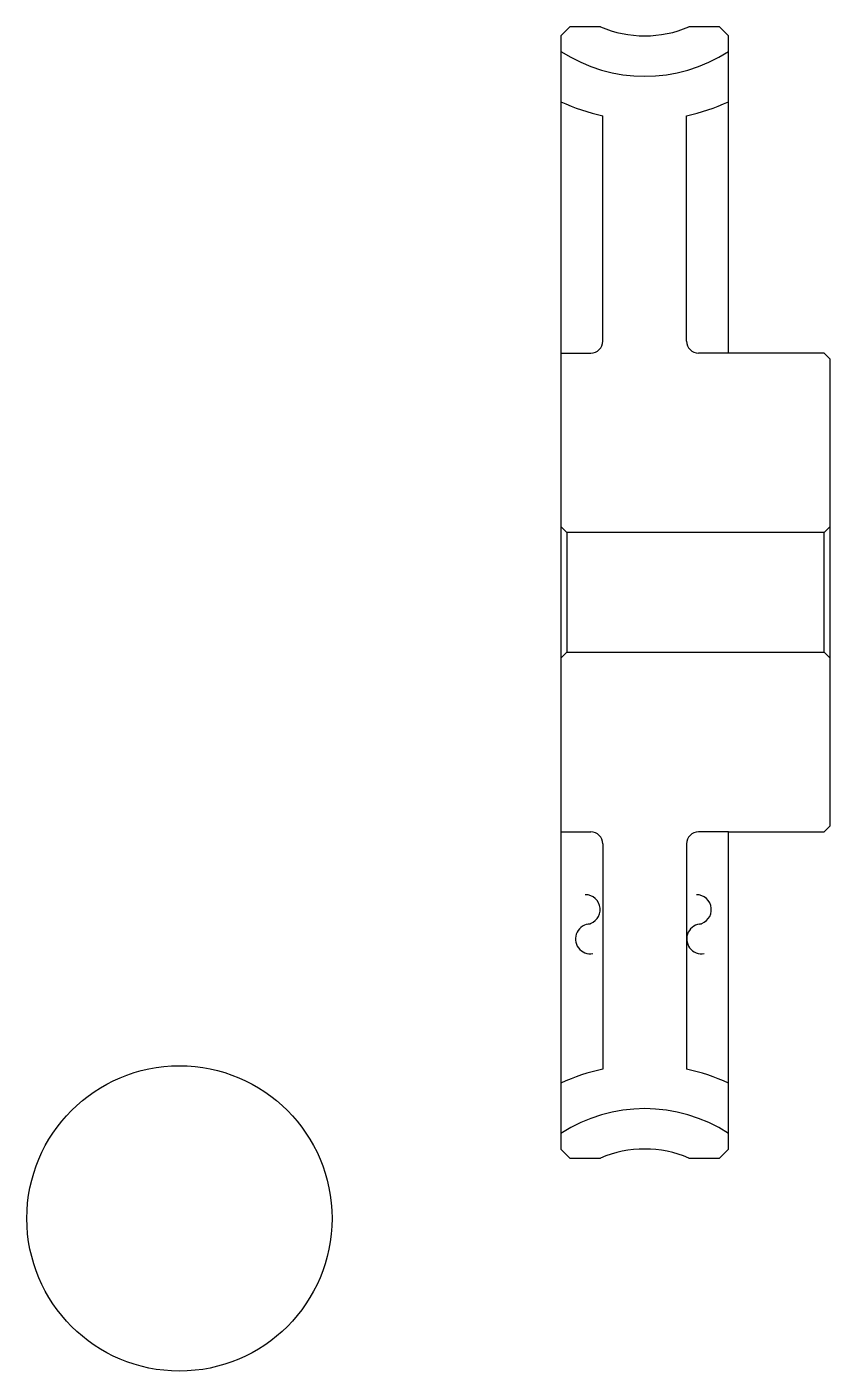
# Model space of a CAD drawing. Header units: metres. Extents: x 92 to 618, y 86 to 472.
# Drawn here: x 91.8 to 226.1, y 85.6 to 310.2 of the extents above; entities outside this region: 2.
import ezdxf

# ---------------------------------------------------------------- set-up
doc = ezdxf.new("R2010")
doc.units = ezdxf.units.M

msp = doc.modelspace()

# ---------------------------------------------------------------- linework, layer by layer
at = {"color": 4}
for p, q in [((188.122452, 257.739807), (188.122452, 295.378204)), ((202.122452, 257.739807), (202.122452, 295.378204)), ((209.122452, 255.739792), (204.122452, 255.739792)), ((226.122452, 226.739792), (225.122452, 225.739792)), ((181.122452, 204.739792), (182.122452, 205.739792)), ((226.122452, 204.739792), (225.122452, 205.739792)), ((209.122452, 175.739792), (204.122452, 175.739792)), ((188.122452, 173.739792), (188.122452, 136.101379)), ((202.122452, 173.739792), (202.122452, 136.101379))]:
    msp.add_line(p, q, dxfattribs=at)
for points in [[(187.723129, 310.239807), (182.622452, 310.239807), (181.122452, 308.739807), (181.122452, 204.739792)], [(202.521774, 121.239792), (207.622452, 121.239792), (209.122452, 122.739792), (209.122452, 175.739792), (225.122452, 175.739792), (226.122452, 176.739792), (226.122452, 254.739792), (225.122452, 255.739792), (209.122452, 255.739792), (209.122452, 308.739807), (207.622452, 310.239807), (202.521774, 310.239807)], [(181.122452, 255.739792), (186.122452, 255.739792)], [(181.122452, 226.739792), (182.122452, 225.739792), (182.122452, 205.739792), (225.122452, 205.739792), (225.122452, 225.739792), (182.122452, 225.739792)], [(181.122452, 204.739792), (181.122452, 122.739792), (182.622452, 121.239792), (187.723129, 121.239792)], [(181.122452, 175.739792), (186.122452, 175.739792)]]:
    msp.add_lwpolyline(points, dxfattribs=at)
at = {"color": 5}
msp.add_circle((117.346939, 111.147957), 25.510204, dxfattribs=at)
at = {"color": 7}
for centre, radius, start, end in [((596.237244, 464.852264), 7.461735, 10, 180), ((610.934021, 467.443695), 7.461735, 180, 10), ((185.177795, 162.752548), 2.487245, 280, 90), ((203.769623, 162.752548), 2.487245, 280, 90), ((186.041595, 157.853638), 2.487245, 90, 280), ((204.633438, 157.853638), 2.487245, 90, 280)]:
    msp.add_arc(centre, radius, start, end, dxfattribs=at)
at = {"color": 4}
for centre, radius, start, end in [((195.122452, 327.739807), 19, 247.08045793, 292.91954207), ((195.122452, 327.739807), 25.75, 237.06485497, 302.93514503), ((195.122452, 327.739807), 33.11, 244.98310582, 257.79462296), ((195.122452, 327.739807), 33.11, 282.20537704, 295.01689418), ((186.122452, 257.739807), 2, 270, 0), ((204.122452, 257.739807), 2, 180, 270), ((204.122452, 257.739807), 2, 180, 270), ((186.122452, 173.739792), 2, 0, 90), ((204.122452, 173.739792), 2, 90, 180), ((204.122452, 173.739792), 2, 90, 180), ((195.122452, 103.739792), 33.11, 102.20537704, 115.01689418), ((195.122452, 103.739792), 33.11, 64.98310582, 77.79462296), ((195.122452, 103.739792), 25.75, 57.06485497, 122.93514503), ((195.122452, 103.739792), 19, 67.08045793, 112.91954207)]:
    msp.add_arc(centre, radius, start, end, dxfattribs=at)

doc.saveas('drawing.dxf')
